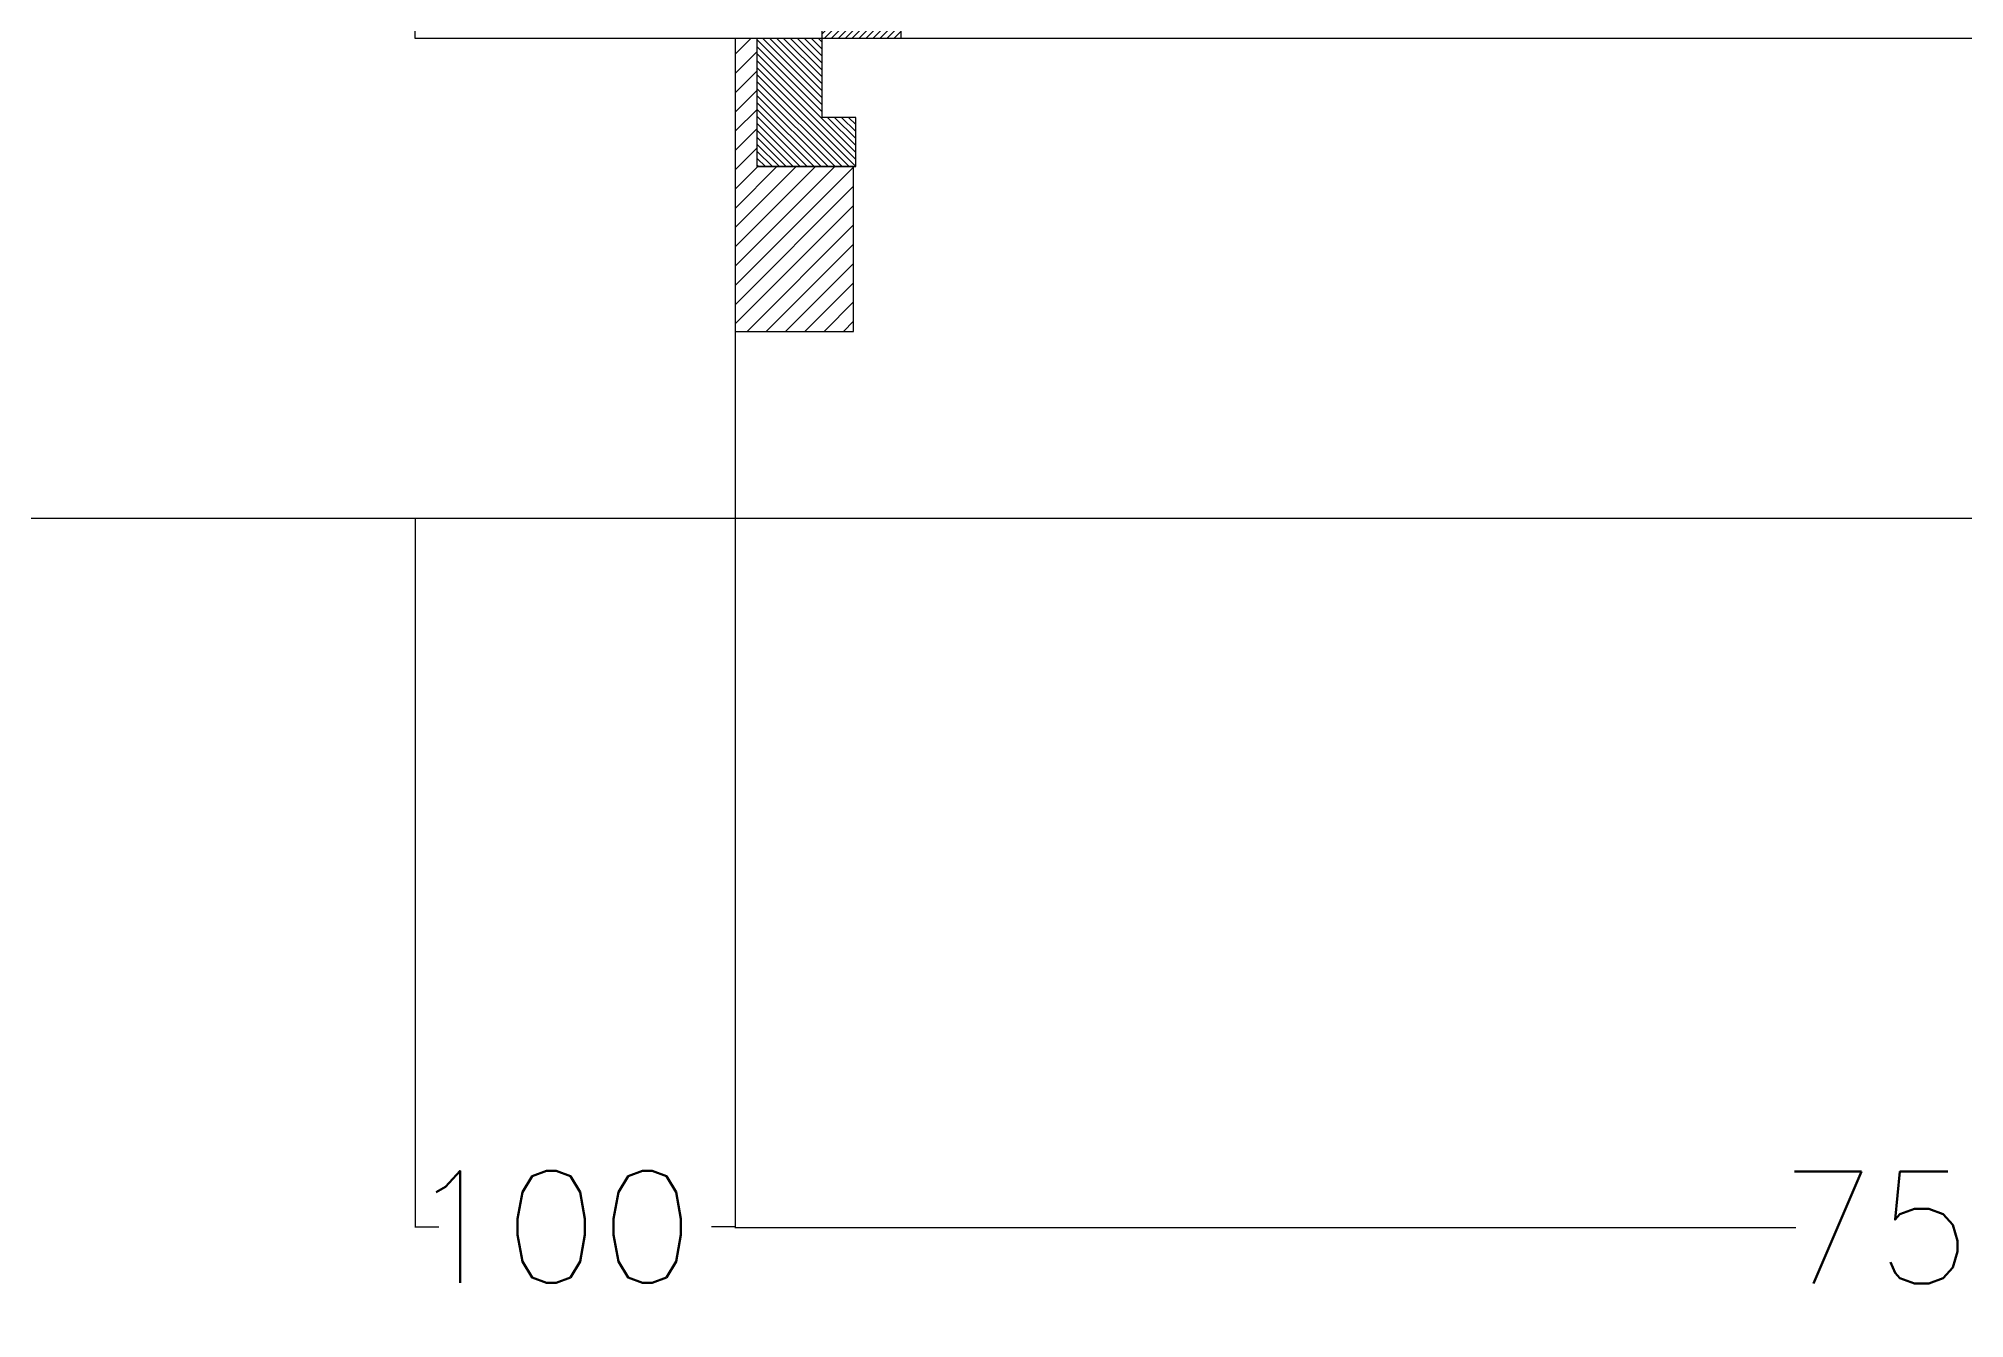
# Model space of a CAD drawing. Extents: x -4409 to 83729, y -39415 to 28842.
# Drawn here: x -3205 to -2603, y 19583 to 19983 of the extents above; entities that cross this region are included whole.
import ezdxf

# ---------------------------------------------------------------- set-up
doc = ezdxf.new("R2010")
doc.units = 0
doc.linetypes.add('HDR', pattern=[0.36, 0.1, -0.075, 0.11, -0.075])
doc.layers.get('DEFPOINTS').update_dxf_attribs({"linetype": 'CONTINUOUS'})
for name, color, linetype in [('A-PUERTAS', 1, 'CONTINUOUS'), ('ROD_PUERTAS', 27, 'CONTINUOUS'), ('WWW_CADBLOCKSFREE_COM', 7, 'CONTINUOUS')]:
    doc.layers.add(name, color=color, linetype=linetype)
doc.styles.add('ROMANS', font='ROMANS.shx')
doc.dimstyles.get("Standard").update_dxf_attribs({"dimtxt": 2.5, "dimasz": 2.5, "dimexe": 1.25, "dimexo": 0.625, "dimtad": 1, "dimcen": 2.5, "dimazin": 3, "dimtfac": 1, "dimtmove": 0, "dimatfit": 3})

# ---------------------------------------------------------------- blocks, each defined once
blk = doc.blocks.new('*X73')
at = {"layer": 'A-PUERTAS', "linetype": 'CONTINUOUS'}
for p, q in [((-678.54981, 91.88704), (-678.50891, 91.84614)), ((-678.54981, 91.88415), (-678.50891, 91.84325)), ((-678.54705, 91.88716), (-678.50891, 91.84903)), ((-678.54415, 91.88716), (-678.50891, 91.85192)), ((-678.54126, 91.88716), (-678.50891, 91.85481)), ((-678.53837, 91.88716), (-678.50891, 91.85771)), ((-678.53548, 91.88716), (-678.50891, 91.8606)), ((-678.53259, 91.88716), (-678.50891, 91.86349)), ((-678.52969, 91.88716), (-678.50891, 91.86638)), ((-678.5268, 91.88716), (-678.50891, 91.86927)), ((-678.52391, 91.88716), (-678.50891, 91.87217)), ((-678.52102, 91.88716), (-678.50891, 91.87506)), ((-678.51813, 91.88716), (-678.50891, 91.87795)), ((-678.51523, 91.88716), (-678.50891, 91.88084)), ((-678.51234, 91.88716), (-678.50891, 91.88373)), ((-678.50945, 91.88716), (-678.50891, 91.88663)), ((-678.54981, 91.88125), (-678.50891, 91.84035)), ((-678.54981, 91.87836), (-678.53816, 91.86671)), ((-678.54981, 91.87547), (-678.54106, 91.86671)), ((-678.54981, 91.87258), (-678.54395, 91.86671)), ((-678.54981, 91.86969), (-678.54684, 91.86671)), ((-678.54981, 91.86679), (-678.54973, 91.86671)), ((-678.53584, 91.86439), (-678.50891, 91.83746)), ((-678.53584, 91.8615), (-678.50891, 91.83457)), ((-678.53584, 91.85861), (-678.51123, 91.83399)), ((-678.53584, 91.85572), (-678.51412, 91.83399)), ((-678.53584, 91.85282), (-678.51701, 91.83399)), ((-678.53584, 91.84993), (-678.51991, 91.83399)), ((-678.53584, 91.84704), (-678.5228, 91.83399)), ((-678.53584, 91.84415), (-678.52569, 91.83399)), ((-678.53584, 91.84126), (-678.52858, 91.83399)), ((-678.53584, 91.83836), (-678.53147, 91.83399)), ((-678.53584, 91.83547), (-678.53437, 91.83399))]:
    blk.add_line(p, q, dxfattribs=at)
blk = doc.blocks.new('*X74')
at = {"layer": 'A-PUERTAS', "linetype": 'CONTINUOUS'}
for p, q in [((-678.55695, 91.83399), (-678.56856, 91.82238)), ((-678.55984, 91.83399), (-678.56856, 91.82527)), ((-678.56273, 91.83399), (-678.56856, 91.82816)), ((-678.56562, 91.83399), (-678.56856, 91.83105)), ((-678.56851, 91.83399), (-678.56856, 91.83394)), ((-678.55405, 91.83399), (-678.56802, 91.82003)), ((-678.55116, 91.83399), (-678.56513, 91.82003)), ((-678.54827, 91.83399), (-678.56224, 91.82003)), ((-678.54538, 91.83399), (-678.55935, 91.82003)), ((-678.54249, 91.83399), (-678.55645, 91.82003)), ((-678.53959, 91.83399), (-678.55356, 91.82003)), ((-678.5367, 91.83399), (-678.55067, 91.82003)), ((-678.53584, 91.83196), (-678.54778, 91.82003)), ((-678.53584, 91.82907), (-678.54489, 91.82003)), ((-678.53584, 91.82618), (-678.54199, 91.82003)), ((-678.53584, 91.82328), (-678.5391, 91.82003)), ((-678.53584, 91.82039), (-678.53621, 91.82003))]:
    blk.add_line(p, q, dxfattribs=at)
blk = doc.blocks.new('*X75')
at = {"layer": 'A-PUERTAS', "linetype": 'CONTINUOUS'}
for p, q in [((-678.5047, 91.95559), (-678.54896, 91.91133)), ((-678.5127, 91.95559), (-678.54896, 91.91933)), ((-678.5207, 91.95559), (-678.54896, 91.92733)), ((-678.5287, 91.95559), (-678.54896, 91.93533)), ((-678.5367, 91.95559), (-678.54896, 91.94333)), ((-678.5447, 91.95559), (-678.54896, 91.95133)), ((-678.49981, 91.95248), (-678.54896, 91.90333)), ((-678.49981, 91.94448), (-678.54896, 91.89533)), ((-678.49981, 91.93648), (-678.54896, 91.88733)), ((-678.49981, 91.92848), (-678.54113, 91.88716)), ((-678.49981, 91.92048), (-678.53313, 91.88716)), ((-678.49981, 91.91248), (-678.52513, 91.88716)), ((-678.49981, 91.90448), (-678.51713, 91.88716)), ((-678.49981, 91.89648), (-678.50913, 91.88716)), ((-678.49981, 91.88848), (-678.50891, 91.87938)), ((-678.49981, 91.88048), (-678.50891, 91.87138)), ((-678.49981, 91.87248), (-678.50891, 91.86338)), ((-678.49981, 91.86448), (-678.50891, 91.85538)), ((-678.49981, 91.85648), (-678.50891, 91.84738)), ((-678.49981, 91.84848), (-678.50891, 91.83938)), ((-678.49981, 91.84048), (-678.5063, 91.83399))]:
    blk.add_line(p, q, dxfattribs=at)
blk = doc.blocks.new('PUERTA_FINAL')
at = {"layer": 'A-PUERTAS'}
for p, q in [((-678.50891, 91.88716), (-678.54981, 91.88716)), ((-678.54981, 91.88716), (-678.54981, 91.86671)), ((-678.54981, 91.86671), (-678.53584, 91.86671)), ((-678.53584, 91.86671), (-678.53584, 91.83399)), ((-678.56856, 91.82003), (-678.56856, 91.83399)), ((-678.56856, 91.83399), (-678.53584, 91.83399)), ((-678.53584, 91.83399), (-678.50891, 91.83399)), ((-678.53584, 91.83399), (-678.53584, 91.82003))]:
    blk.add_line(p, q, dxfattribs=at)
blk.add_lwpolyline([(-678.50891, 91.83399), (-678.49981, 91.83399), (-678.49981, 91.95559), (-678.54896, 91.95559), (-678.54896, 91.88716), (-678.50891, 91.88716)], close=True, dxfattribs=at)
at = {"layer": 'A-PUERTAS', "linetype": 'HDR'}
blk.add_arc((-678.56856, 91.83399), 0.895, 178.29787, 273.82152, dxfattribs=at)
at = {"layer": 'A-PUERTAS'}
for name in ['*X75', '*X73', '*X74']:
    blk.add_blockref(name, (0, 0), dxfattribs=at)
blk = doc.blocks.new('*D43')
at = {"layer": 'DEFPOINTS', "color": 0}
for p in [(-3087.47, 19832.61), (-2987.47, 19832.61), (-2987.47, 19611.12)]:
    blk.add_point(p, dxfattribs=at)
at = {"layer": 'WWW_CADBLOCKSFREE_COM', "color": 252}
for p, q in [((-3087.47, 19832.55), (-3087.47, 19610.94)), ((-2987.47, 19832.55), (-2987.47, 19610.94)), ((-3087.29, 19611.12), (-3080.06, 19611.12)), ((-2987.65, 19611.12), (-2994.88, 19611.12))]:
    blk.add_line(p, q, dxfattribs=at)
for points in [[(-3087.29, 19611.15), (-3087.29, 19611.09), (-3087.47, 19611.12)], [(-2987.65, 19611.15), (-2987.65, 19611.09), (-2987.47, 19611.12)]]:
    blk.add_solid(points, dxfattribs=at)
at = {"layer": 'WWW_CADBLOCKSFREE_COM', "color": 6, "linetype": 'CONTINUOUS', "style": 'ROMANS'}
blk.add_text('100', height=35, dxfattribs=at).set_placement((-3089.97, 19593.62))
blk = doc.blocks.new('*D44')
at = {"layer": 'DEFPOINTS', "color": 0}
for p in [(-2987.47, 19832.61), (-2234.56, 19832.61), (-2234.56, 19610.94)]:
    blk.add_point(p, dxfattribs=at)
at = {"layer": 'WWW_CADBLOCKSFREE_COM', "color": 252}
for p, q in [((-2987.47, 19832.55), (-2987.47, 19610.76)), ((-2234.56, 19832.55), (-2234.56, 19610.76)), ((-2987.29, 19610.94), (-2656.11, 19610.94)), ((-2234.74, 19610.94), (-2565.93, 19610.94))]:
    blk.add_line(p, q, dxfattribs=at)
for points in [[(-2987.29, 19610.97), (-2987.29, 19610.91), (-2987.47, 19610.94)], [(-2234.74, 19610.97), (-2234.74, 19610.91), (-2234.56, 19610.94)]]:
    blk.add_solid(points, dxfattribs=at)
at = {"layer": 'WWW_CADBLOCKSFREE_COM', "color": 6, "linetype": 'CONTINUOUS', "style": 'ROMANS'}
blk.add_text('753', height=35, dxfattribs=at).set_placement((-2661.02, 19593.44))

msp = doc.modelspace()

# ---------------------------------------------------------------- linework, layer by layer
at = {"layer": 'WWW_CADBLOCKSFREE_COM'}
for p, q in [((-3087.471, 19982.608), (-3087.471, 21482.608)), ((-2087.471, 19982.608), (-3087.471, 19982.608)), ((-1787.471, 19832.608), (-3237.471, 19832.608))]:
    msp.add_line(p, q, dxfattribs=at)
msp.add_lwpolyline([(-2987.471, 19982.608), (-2987.471, 19832.608)], dxfattribs=at)

# ---------------------------------------------------------------- block references
at = {"layer": 'ROD_PUERTAS', "xscale": 752.9101570233881, "yscale": 752.9101570233881, "zscale": 752.9101570233881, "rotation": 180}
msp.add_blockref('PUERTA_FINAL', (-513836.871, 89125.354), dxfattribs=at)

# ---------------------------------------------------------------- dimensions: what is measured, and where the dimension line sits
at = {"layer": 'WWW_CADBLOCKSFREE_COM'}
for base, p1, p2, picture, middle in [((-2987.471, 19611.12), (-3087.471, 19832.608), (-2987.471, 19832.608), '*D43', (-3037.471, 19611.12)), ((-2234.561, 19610.94), (-2987.471, 19832.608), (-2234.561, 19832.608), '*D44', (-2611.016, 19610.94))]:
    dim = msp.add_linear_dim(base=base, p1=p1, p2=p2, dimstyle='Standard', dxfattribs=at)
    dim.commit()
    dim.dimension.update_dxf_attribs({"geometry": picture, "text_midpoint": middle})

doc.saveas('drawing.dxf')
